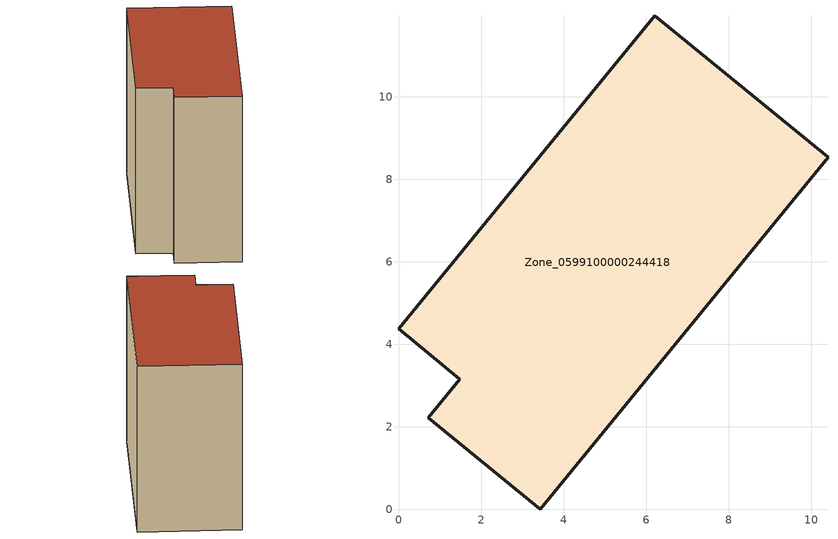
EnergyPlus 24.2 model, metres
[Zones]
Zone_0599100000244418
 floor ground (C_G): 0.72,2.21 1.49,3.15 0,4.37 6.21,11.96 10.41,8.53 3.44,0 z0
 wall outside (C_F): 1.49,3.15 0.72,2.21 3.44,0 10.41,8.53 6.21,11.96 0,4.37 1.49,3.15 z0:9.4
 roof outside (C_R): 6.21,11.96 0,4.37 1.49,3.15 0.72,2.21 3.44,0 10.41,8.53 z9.4
[BUILDING]
Pand.0599100000244418: North Axis=0; Terrain=City; Loads Convergence Tolerance Value=0.04; Temperature Convergence Tolerance Value=0.4; Solar Distribution=FullExterior; Maximum Number of Warmup Days=25; Minimum Number of Warmup Days=1
[Site:Location]
Rotterdam.The.Hague.AP_ZH_NLD Design_Conditions: Latitude=51.96; Longitude=4.45; Time Zone=1; Elevation=-4.5
[SITE:GROUNDTEMPERATURE:BUILDINGSURFACE]
18, 18, 18, 18, 18, 18, 18, 18, 18, 18, 18, 18
[MATERIAL] Thermal Absorptance=0.9; Solar Absorptance=0.7; Visible Absorptance=0.7
Name | Roughness | Thickness | Conductivity | Density | Specific Heat
G.TI.1946 | MediumSmooth | 0.15 | 1 | 540 | 1210
F.TI.1946 | Rough | 0.3 | 0.857143 | 1920 | 840
R.TI.1946 | MediumRough | 0.2 | 0.1 | 1500 | 1000
[CONSTRUCTION]
C_G: G.TI.1946
C_F: F.TI.1946
C_R: R.TI.1946
[ZONE]
Zone_0599100000244418: Type=1; Multiplier=1; Ceiling Height=Autocalculate; Volume=Autocalculate; Floor Area=autocalculate; Part of Total Floor Area=Yes
[ZONEINFILTRATION:DESIGNFLOWRATE]
Infil_Zone_0599100000244418: Zone or ZoneList or Space or SpaceList=Zone_0599100000244418; Schedule=AlwaysOn; Design Flow Rate Calculation Method=Flow/Area; Flow Rate per Floor Area=0.003; Constant Term Coefficient=1; Temperature Term Coefficient=0; Velocity Term Coefficient=0; Velocity Squared Term Coefficient=0
[HVACTEMPLATE:ZONE:IDEALLOADSAIRSYSTEM]
Zone_0599100000244418: Maximum Heating Supply Air Temperature=50; Minimum Cooling Supply Air Temperature=13; Maximum Heating Supply Air Humidity Ratio=0.0156; Minimum Cooling Supply Air Humidity Ratio=0.0077; Heating Limit=NoLimit; Cooling Limit=NoLimit; Dehumidification Control Type=ConstantSensibleHeatRatio; Cooling Sensible Heat Ratio=0.7; Dehumidification Setpoint=60; Humidification Control Type=None; Humidification Setpoint=30; Outdoor Air Method=None; Outdoor Air Flow Rate per Person=0.00944; Outdoor Air Flow Rate per Zone Floor Area=0; Outdoor Air Flow Rate per Zone=0; Demand Controlled Ventilation Type=None; Outdoor Air Economizer Type=NoEconomizer; Heat Recovery Type=None; Sensible Heat Recovery Effectiveness=0.7; Latent Heat Recovery Effectiveness=0.65
[ZONECONTROL:THERMOSTAT]
ThermostatControl_Zone_0599100000244418: Zone or ZoneList=Zone_0599100000244418; Control Type Schedule=DualSetpointControlType; Control 1=Thermostat_Zone_0599100000244418; Temperature Difference Between Cutout And Setpoint=0
[THERMOSTATSETPOINT:DUALSETPOINT]
Thermostat_Zone_0599100000244418: Heating Setpoint Temperature Schedule=HeatingSetpoint_Zone_0599100000244418; Cooling Setpoint Temperature Schedule=CoolingSetpoint_Zone_0599100000244418
[SCHEDULE:COMPACT]
HeatingSetpoint_Zone_0599100000244418: Through: 12/31, For: AllDays, Until: 24:00, 21
CoolingSetpoint_Zone_0599100000244418: Through: 12/31, For: AllDays, Until: 24:00, 24
DualSetpointControlType: Through: 12/31, For: AllDays, Until: 24:00, 4
AlwaysOn: Through: 12/31, For: AllDays, Until: 24:00, 1
